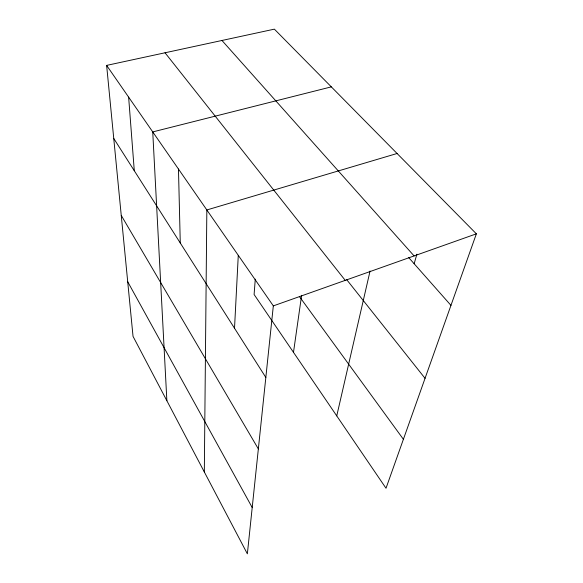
<?xml version="1.0" encoding="UTF-8"?>
<svg xmlns="http://www.w3.org/2000/svg" width="583" height="583" viewBox="0 0 583 583"><rect width="100%" height="100%" fill="white"/><g stroke="black" fill="none" stroke-linecap="round" stroke-linejoin="round"><path stroke-width="0.87" d="M204.32 471.982L206.841 209.96L397.081 153.497M234.519 328.251L238.279 255.325M255.274 279.126L254.101 294.502L386.012 488.248L476.369 233.834L274.367 29.15L106.631 65.398L133.033 336.369L247.36 553.85L273.325 305.886L106.631 65.398M293.489 352.351L301.615 295.319M336.748 415.89L370.059 271.037M414.149 263.742L416.889 254.195M273.325 305.886L476.369 233.834M331.326 86.867L152.739 131.918L166.869 400.725M221.97 40.475L414.098 255.93M408.741 257.62L450.958 305.383M346.477 279.381L425.051 378.331M165.025 52.776L345.245 280.365M299.531 296.703L403.4 439.298M113.751 138.455L265.833 377.456M121.249 215.419L258.349 448.925M127.713 281.742L252.206 507.523M128.632 97.135L134.287 170.724M178.471 169.034L180.271 243.002"/></g></svg>
